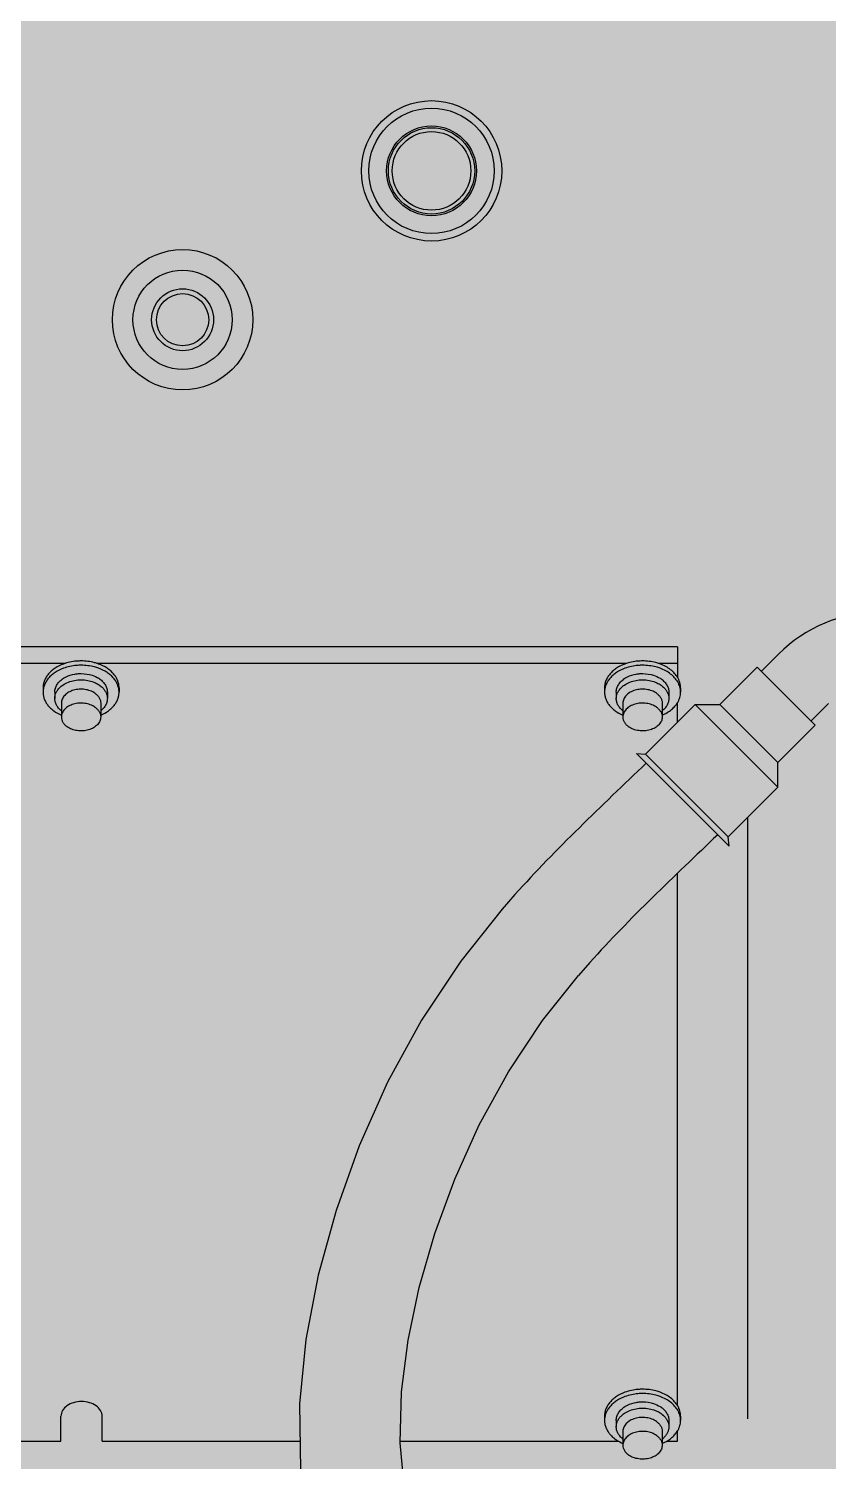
# Model space of a CAD drawing. Header units: millimetres. Extents: x -18489 to 17339, y -1599 to 10961.
# Drawn here: x -14603.08 to -14581.39, y 3028.14 to 3066.96 of the extents above; entities that cross this region are included whole.
import ezdxf

# ---------------------------------------------------------------- set-up
doc = ezdxf.new("R2010")
doc.units = ezdxf.units.MM
for name, color, linetype in [('188K-SM-03-F10-MECH-EQ-Y2257103$0$0 Xref', 8, 'Continuous'), ('188K-SM-03-F10-MECH-EQ-Y2257103$0$M-EQU-FOUNDATION', 8, 'Continuous'), ('188K-SM-03-F10-MECH-EQ-Y2257103$0$Micron CUP L10 HVAC EQU$0$M-MECH-EQU', 136, 'Continuous'), ('188K-SM-03-F10-MECH-EQ-Y2257103$0$Micron CUP L10 HVAC EQU$0$M-PHASE1 AREA', 252, 'Continuous')]:
    doc.layers.add(name, color=color, linetype=linetype)

# ---------------------------------------------------------------- blocks, each defined once
blk = doc.blocks.new('188K-SM-03-F10-MECH-EQ-Y2257103$0$Micron CUP L10 HVAC EQU$0$A$C0c53ceb0')
at = {"layer": '188K-SM-03-F10-MECH-EQ-Y2257103$0$Micron CUP L10 HVAC EQU$0$M-PHASE1 AREA'}
for p, q in [((15576.70587, 21327.94927), (15253.19667, 21327.94927)), ((15576.70587, 21327.94927), (15576.70587, 21319.5906)), ((15410.70064, 21323.46387), (15266.96227, 21323.46387)), ((15562.94027, 21323.46387), (15419.20189, 21323.46387)), ((15576.70587, 21323.46387), (15571.44152, 21323.46387)), ((15604.10932, 21326.0018), (15599.38704, 21321.27952)), ((15588.16456, 21312.29974), (15598.26568, 21322.40087)), ((15598.26568, 21322.40087), (15613.9646, 21306.70196)), ((15404.64338, 21316.82547), (15404.64338, 21315.65927)), ((15407.82138, 21315.65927), (15407.82138, 21313.95481)), ((15422.08116, 21315.65927), (15422.08116, 21313.95481)), ((15425.25916, 21316.82547), (15425.25916, 21315.65927)), ((15556.883, 21316.82547), (15556.883, 21315.65927)), ((15560.061, 21315.65927), (15560.061, 21313.95481)), ((15574.32078, 21315.65927), (15574.32078, 21313.95481)), ((15577.49878, 21316.82547), (15577.49878, 21315.65927)), ((15409.62288, 21312.6989), (15409.62288, 21308.93116)), ((15420.27965, 21312.6989), (15420.27965, 21308.93116)), ((15561.86251, 21312.6989), (15561.86251, 21308.93116)), ((15567.98024, 21298.84354), (15581.43645, 21312.29974)), ((15572.51928, 21312.6989), (15572.51928, 21308.93116)), ((15576.70587, 21307.56916), (15576.70587, 21312.89414)), ((15581.43645, 21312.29974), (15588.16456, 21312.29974)), ((15581.43645, 21312.29974), (15603.86347, 21289.87273)), ((15588.16456, 21312.29974), (15603.86347, 21296.60083)), ((15617.56553, 21312.54559), (15612.84324, 21307.82331)), ((15613.9646, 21306.70196), (15603.86347, 21296.60083)), ((15565.51327, 21299.06781), (15567.98024, 21298.84354)), ((15565.51327, 21299.06781), (15590.63153, 21273.94955)), ((15567.98024, 21298.84354), (15590.40726, 21276.41652)), ((15603.86347, 21289.87273), (15603.86347, 21296.60083)), ((15590.40726, 21276.41652), (15603.86347, 21289.87273)), ((15595.73582, 21118.74732), (15595.73582, 21281.74508)), ((15590.63153, 21273.94955), (15590.40726, 21276.41652)), ((15576.70587, 21122.23287), (15576.70587, 21266.61465)), ((15532.5945, 21260.81469), (15529.10374, 21256.86978)), ((15529.09959, 21256.86517), (15517.88164, 21242.79204)), ((15517.88164, 21242.79204), (15507.25511, 21226.80324)), ((15552.91595, 21242.42987), (15549.78264, 21238.88915)), ((15540.02212, 21226.6455), (15549.78681, 21238.89379)), ((15507.25511, 21226.80324), (15498.05177, 21209.9588)), ((15530.81511, 21212.80651), (15540.02212, 21226.6455)), ((15522.88875, 21198.36391), (15530.81511, 21212.80651)), ((15498.05177, 21209.9588), (15490.37189, 21192.68293)), ((15516.29428, 21183.69709), (15522.88875, 21198.36391)), ((15490.37189, 21192.68293), (15484.12823, 21175.19311)), ((15510.90167, 21168.9332), (15516.29428, 21183.69709)), ((15484.12823, 21175.19311), (15479.27019, 21157.69199)), ((15506.65315, 21154.31098), (15510.90167, 21168.9332)), ((15479.27019, 21157.69199), (15475.9111, 21140.24981)), ((15503.6172, 21140.0094), (15506.65315, 21154.31098)), ((15475.9111, 21140.24981), (15474.2137, 21122.76482)), ((15501.86729, 21126.06681), (15503.6172, 21140.0094)), ((15501.51215, 21112.27271), (15501.86729, 21126.06681)), ((15474.2137, 21122.76482), (15474.48068, 21104.78842)), ((15409.49601, 21112.64993), (15409.49601, 21119.46774)), ((15420.66025, 21112.64993), (15420.66025, 21119.46774)), ((15556.883, 21119.46774), (15556.883, 21118.30154)), ((15560.061, 21118.30154), (15560.061, 21116.59708)), ((15574.32078, 21118.30154), (15574.32078, 21116.59708)), ((15577.49878, 21119.46774), (15577.49878, 21118.30154)), ((15561.86251, 21115.34117), (15561.86251, 21111.57343)), ((15572.51928, 21115.34117), (15572.51928, 21111.57343)), ((15576.70587, 21112.64993), (15576.70587, 21115.53641)), ((15269.19151, 21112.64993), (15409.49601, 21112.64993)), ((15420.66025, 21112.64993), (15474.36392, 21112.64993)), ((15502.78908, 21098.4248), (15501.51215, 21112.27271)), ((15501.52186, 21112.64993), (15560.71103, 21112.64993)), ((15573.67076, 21112.64993), (15576.70587, 21112.64993))]:
    blk.add_line(p, q, dxfattribs=at)
for centre, radius in [((15509.97417, 21456.92433), 19.02995), ((15509.97417, 21456.92433), 17.00009), ((15509.97417, 21456.92433), 12.17917), ((15509.97417, 21456.92433), 11.69708), ((15509.97417, 21456.92433), 10.65677), ((15442.48127, 21416.58083), 19.02995), ((15442.48127, 21416.58083), 13.44783), ((15442.48127, 21416.58083), 8.39855), ((15442.48127, 21416.58083), 7.07914)]:
    blk.add_circle(centre, radius, dxfattribs=at)
for centre, radius, start, end in [((15631.35989, 21298.75123), 38.53814, 90, 135), ((15567.68875, 21311.71317), 12.33701, 69.7456247, 70.0637157), ((15416.10084, 21313.71598), 6.74451, 54.7555958, 57.5184151), ((15568.34046, 21313.71598), 6.74451, 54.7555958, 57.5184151), ((15413.2514, 21312.7298), 5.83906, 129.8408753, 132.6766715), ((15413.39515, 21312.56006), 6.06149, 128.88864, 129.8562715), ((15416.80552, 21312.89591), 5.61228, 45.6272029, 46.99343), ((15416.87046, 21312.96268), 5.51914, 45.2805899, 45.6243518), ((15565.49103, 21312.7298), 5.83906, 129.8408753, 132.6766715), ((15565.63477, 21312.56006), 6.06149, 128.88864, 129.8562715), ((15569.04514, 21312.89591), 5.61228, 45.6272029, 46.99343), ((15569.11008, 21312.96268), 5.51914, 45.2805899, 45.6243518), ((15568.34046, 21116.35825), 6.74451, 54.7555958, 57.5184151), ((15565.49103, 21115.37207), 5.83906, 129.8408753, 132.6766715), ((15565.63477, 21115.20233), 6.06149, 128.88864, 129.8562715), ((15569.04514, 21115.53818), 5.61228, 45.6272029, 46.99343), ((15569.11008, 21115.60495), 5.51914, 45.2805899, 45.6243518), ((15565.64179, 21117.99975), 6.07203, 229.7327654, 231.3009778), ((15568.89062, 21117.82012), 5.8377, 308.5389586, 313.6285733), ((15566.38519, 21122.65897), 11.52164, 244.948865, 246.842348), ((15568.00771, 21122.63237), 11.4928, 293.1588691, 296.1903204)]:
    blk.add_arc(centre, radius, start, end, dxfattribs=at)
for points, knots in [([(15410.18248, 21323.28732), (15409.3836, 21322.99253), (15408.24632, 21322.4345), (15406.94011, 21321.4478), (15406.12635, 21320.63557), (15405.47497, 21319.75079), (15404.99891, 21318.80884), (15404.70863, 21317.82764), (15404.64338, 21317.15696), (15404.64338, 21316.82547)], [0, 0, 0, 0, 0.282453329, 0.415182561, 0.541745185, 0.662447936, 0.77810747, 0.890044774, 1, 1, 1, 1]), ([(15414.95127, 21324.11425), (15414.53877, 21324.11425), (15412.922, 21324.04581), (15411.31336, 21323.70463), (15410.18248, 21323.28732)], [0, 0, 0, 0, 0.254957247, 1, 1, 1, 1]), ([(15414.95127, 21322.94805), (15414.53877, 21322.94805), (15412.922, 21322.8796), (15411.31336, 21322.53843), (15410.18248, 21322.12112)], [0, 0, 0, 0, 0.254957247, 1, 1, 1, 1]), ([(15419.72006, 21323.28732), (15419.3492, 21323.42417), (15417.80478, 21323.91109), (15416.17403, 21324.11425), (15414.95127, 21324.11425)], [0, 0, 0, 0, 0.244303598, 1, 1, 1, 1]), ([(15419.72006, 21322.12112), (15419.3492, 21322.25797), (15417.80478, 21322.74489), (15416.17403, 21322.94805), (15414.95127, 21322.94805)], [0, 0, 0, 0, 0.244303598, 1, 1, 1, 1]), ([(15425.25916, 21316.82547), (15425.25916, 21317.15696), (15425.19391, 21317.82764), (15424.90363, 21318.80884), (15424.42756, 21319.75079), (15423.77619, 21320.63557), (15422.96242, 21321.4478), (15421.65622, 21322.4345), (15420.51894, 21322.99253), (15419.72006, 21323.28732)], [0, 0, 0, 0, 0.109955226, 0.22189253, 0.337552064, 0.458254815, 0.584817439, 0.717546671, 1, 1, 1, 1]), ([(15562.4221, 21323.28732), (15561.62322, 21322.99253), (15560.48594, 21322.4345), (15559.17974, 21321.4478), (15558.36597, 21320.63557), (15557.7146, 21319.75079), (15557.23853, 21318.80884), (15556.94825, 21317.82764), (15556.883, 21317.15696), (15556.883, 21316.82547)], [0, 0, 0, 0, 0.282453329, 0.415182561, 0.541745185, 0.662447936, 0.77810747, 0.890044774, 1, 1, 1, 1]), ([(15567.19089, 21324.11425), (15566.77839, 21324.11425), (15565.16162, 21324.04581), (15563.55299, 21323.70463), (15562.4221, 21323.28732)], [0, 0, 0, 0, 0.254957247, 1, 1, 1, 1]), ([(15567.19089, 21322.94805), (15566.77839, 21322.94805), (15565.16162, 21322.8796), (15563.55299, 21322.53843), (15562.4221, 21322.12112)], [0, 0, 0, 0, 0.254957247, 1, 1, 1, 1]), ([(15571.89536, 21323.31086), (15571.52872, 21323.44384), (15570.00376, 21323.91677), (15568.39627, 21324.11425), (15567.19089, 21324.11425)], [0, 0, 0, 0, 0.244463998, 1, 1, 1, 1]), ([(15571.95968, 21322.12112), (15571.58883, 21322.25797), (15570.04441, 21322.74489), (15568.41365, 21322.94805), (15567.19089, 21322.94805)], [0, 0, 0, 0, 0.244303598, 1, 1, 1, 1]), ([(15576.72499, 21319.59616), (15576.49021, 21320.00013), (15575.91166, 21320.78116), (15574.80588, 21321.79278), (15573.47255, 21322.65113), (15572.48058, 21323.09511), (15571.95968, 21323.28732)], [0, 0, 0, 0, 0.228329103, 0.471045062, 0.728675928, 1, 1, 1, 1]), ([(15410.18248, 21322.12112), (15409.3836, 21321.82633), (15408.24632, 21321.26829), (15406.94011, 21320.28159), (15406.12635, 21319.46936), (15405.47497, 21318.58458), (15404.99891, 21317.64263), (15404.70863, 21316.66144), (15404.64338, 21315.99076), (15404.64338, 21315.65927)], [0, 0, 0, 0, 0.282453329, 0.415182561, 0.541745185, 0.662447936, 0.77810747, 0.890044774, 1, 1, 1, 1]), ([(15407.82139, 21315.65927), (15407.82137, 21316.01281), (15407.93155, 21316.73852), (15408.41139, 21317.75941), (15409.17578, 21318.67832), (15409.8271, 21319.18123), (15410.1842, 21319.40829)], [0, 0, 0, 0, 0.229878134, 0.469193344, 0.724849465, 1, 1, 1, 1]), ([(15410.1842, 21319.40829), (15410.40562, 21319.54907), (15411.36423, 21320.0845), (15412.43216, 21320.41347), (15413.25401, 21320.55593)], [0, 0, 0, 0, 0.23929935, 1, 1, 1, 1]), ([(15411.50923, 21318.36999), (15412.04795, 21318.57996), (15413.18866, 21318.89453), (15414.96207, 21319.04908), (15416.73481, 21318.89077), (15417.87439, 21318.57376), (15418.41228, 21318.36257)], [0, 0, 0, 0, 0.246137616, 0.500095833, 0.754005293, 1, 1, 1, 1]), ([(15413.25401, 21320.55593), (15413.58484, 21320.61327), (15414.91607, 21320.77333), (15416.28061, 21320.66591), (15417.25681, 21320.42999)], [0, 0, 0, 0, 0.250558288, 1, 1, 1, 1]), ([(15417.25681, 21320.42999), (15417.48181, 21320.37562), (15418.34075, 21320.13398), (15419.1654, 21319.76037), (15419.72283, 21319.40541)], [0, 0, 0, 0, 0.259403393, 1, 1, 1, 1]), ([(15425.25916, 21315.65927), (15425.25916, 21315.99076), (15425.19391, 21316.66144), (15424.90363, 21317.64263), (15424.42756, 21318.58458), (15423.77619, 21319.46936), (15422.96242, 21320.28159), (15421.65622, 21321.26829), (15420.51894, 21321.82633), (15419.72006, 21322.12112)], [0, 0, 0, 0, 0.109955226, 0.22189253, 0.337552064, 0.458254815, 0.584817439, 0.717546671, 1, 1, 1, 1]), ([(15419.99286, 21319.22421), (15420.31142, 21318.99895), (15420.89066, 21318.50691), (15421.56465, 21317.62917), (15421.98511, 21316.66777), (15422.08113, 21315.99028), (15422.08115, 21315.65927)], [0, 0, 0, 0, 0.273138985, 0.528101816, 0.76826059, 1, 1, 1, 1]), ([(15562.4221, 21322.12112), (15561.62322, 21321.82633), (15560.48594, 21321.26829), (15559.17974, 21320.28159), (15558.36597, 21319.46936), (15557.7146, 21318.58458), (15557.23853, 21317.64263), (15556.94825, 21316.66144), (15556.883, 21315.99076), (15556.883, 21315.65927)], [0, 0, 0, 0, 0.282453329, 0.415182561, 0.541745185, 0.662447936, 0.77810747, 0.890044774, 1, 1, 1, 1]), ([(15560.06101, 21315.65927), (15560.06099, 21316.01281), (15560.17118, 21316.73852), (15560.65102, 21317.75941), (15561.41541, 21318.67832), (15562.06672, 21319.18123), (15562.42382, 21319.40829)], [0, 0, 0, 0, 0.229878134, 0.469193344, 0.724849465, 1, 1, 1, 1]), ([(15562.42382, 21319.40829), (15562.64525, 21319.54907), (15563.60386, 21320.0845), (15564.67178, 21320.41347), (15565.49364, 21320.55593)], [0, 0, 0, 0, 0.23929935, 1, 1, 1, 1]), ([(15563.74885, 21318.36999), (15564.28757, 21318.57996), (15565.42828, 21318.89453), (15567.20169, 21319.04908), (15568.97443, 21318.89077), (15570.11401, 21318.57376), (15570.6519, 21318.36257)], [0, 0, 0, 0, 0.246137616, 0.500095833, 0.754005293, 1, 1, 1, 1]), ([(15565.49364, 21320.55593), (15565.82447, 21320.61327), (15567.1557, 21320.77333), (15568.52024, 21320.66591), (15569.49643, 21320.42999)], [0, 0, 0, 0, 0.250558288, 1, 1, 1, 1]), ([(15569.49643, 21320.42999), (15569.72143, 21320.37562), (15570.58037, 21320.13398), (15571.40502, 21319.76037), (15571.96246, 21319.40541)], [0, 0, 0, 0, 0.259403393, 1, 1, 1, 1]), ([(15576.72499, 21318.42995), (15576.49021, 21318.83393), (15575.91166, 21319.61496), (15574.80588, 21320.62658), (15573.47255, 21321.48493), (15572.48058, 21321.9289), (15571.95968, 21322.12112)], [0, 0, 0, 0, 0.228329103, 0.471045062, 0.728675928, 1, 1, 1, 1]), ([(15572.23249, 21319.22421), (15572.55105, 21318.99895), (15573.13028, 21318.50691), (15573.80428, 21317.62917), (15574.22473, 21316.66777), (15574.32076, 21315.99028), (15574.32077, 21315.65927)], [0, 0, 0, 0, 0.273138985, 0.528101816, 0.76826059, 1, 1, 1, 1]), ([(15577.49878, 21316.82547), (15577.49878, 21317.0625), (15577.46573, 21317.53943), (15577.31783, 21318.24607), (15577.07323, 21318.93863), (15576.85044, 21319.38031), (15576.72499, 21319.59616)], [0, 0, 0, 0, 0.244493334, 0.491275134, 0.742487277, 1, 1, 1, 1]), ([(15404.64338, 21315.65927), (15404.64338, 21315.34706), (15404.70113, 21314.7162), (15404.95842, 21313.79049), (15405.38129, 21312.89742), (15405.9615, 21312.05216), (15406.68881, 21311.2679), (15407.86063, 21310.30118), (15408.88869, 21309.73399), (15409.61454, 21309.42341)], [0, 0, 0, 0, 0.111041272, 0.223864441, 0.340057107, 0.460865279, 0.587115231, 0.719198405, 1, 1, 1, 1]), ([(15407.82139, 21313.95481), (15407.82137, 21314.23026), (15407.88708, 21314.79025), (15408.17757, 21315.59969), (15408.64961, 21316.36125), (15409.06382, 21316.81096), (15409.29333, 21317.02263)], [0, 0, 0, 0, 0.236311373, 0.47868463, 0.732142065, 1, 1, 1, 1]), ([(15409.5897, 21317.27813), (15409.7277, 21317.38944), (15410.32195, 21317.82768), (15410.98702, 21318.16645), (15411.50923, 21318.36999)], [0, 0, 0, 0, 0.240318239, 1, 1, 1, 1]), ([(15418.71901, 21315.36309), (15418.33301, 21315.63603), (15417.45018, 21316.0873), (15415.98362, 21316.44948), (15414.43269, 21316.50229), (15412.92452, 21316.24119), (15411.77827, 21315.76732), (15411.00234, 21315.24871), (15410.51626, 21314.81175), (15410.12513, 21314.32784), (15409.83806, 21313.8067), (15409.66244, 21313.25975), (15409.6229, 21312.88418), (15409.62289, 21312.6989)], [0, 0, 0, 0, 0.127053078, 0.263099053, 0.403097074, 0.541096162, 0.67159514, 0.73291269, 0.791219579, 0.846585546, 0.899365164, 0.950204551, 1, 1, 1, 1]), ([(15418.41228, 21318.36257), (15418.5557, 21318.30627), (15419.10599, 21318.0725), (15419.6305, 21317.77599), (15419.99286, 21317.51976)], [0, 0, 0, 0, 0.257701899, 1, 1, 1, 1]), ([(15418.71901, 21315.36309), (15418.95707, 21315.19475), (15419.38995, 21314.82703), (15419.89367, 21314.17108), (15420.20787, 21313.45259), (15420.27966, 21312.94628), (15420.27964, 21312.6989)], [0, 0, 0, 0, 0.273135441, 0.528102832, 0.768261134, 1, 1, 1, 1]), ([(15419.99286, 21317.51976), (15420.04999, 21317.47936), (15420.27204, 21317.31693), (15420.48354, 21317.13997), (15420.63355, 21317.00003)], [0, 0, 0, 0, 0.254324237, 1, 1, 1, 1]), ([(15420.288, 21309.42341), (15421.01384, 21309.73399), (15422.0419, 21310.30118), (15423.21373, 21311.2679), (15423.94104, 21312.05216), (15424.52125, 21312.89742), (15424.94411, 21313.79049), (15425.20141, 21314.7162), (15425.25916, 21315.34706), (15425.25916, 21315.65927)], [0, 0, 0, 0, 0.280801595, 0.412884769, 0.539134721, 0.659942893, 0.776135559, 0.888958728, 1, 1, 1, 1]), ([(15420.75392, 21316.88437), (15420.96203, 21316.67828), (15421.33679, 21316.24298), (15421.76165, 21315.51462), (15422.02234, 21314.74565), (15422.08113, 21314.21583), (15422.08115, 21313.95481)], [0, 0, 0, 0, 0.266460067, 0.519561979, 0.762529675, 1, 1, 1, 1]), ([(15556.883, 21315.65927), (15556.883, 21315.34706), (15556.94075, 21314.7162), (15557.19805, 21313.79049), (15557.62091, 21312.89742), (15558.20112, 21312.05216), (15558.92843, 21311.2679), (15560.10026, 21310.30118), (15561.12832, 21309.73399), (15561.85416, 21309.42341)], [0, 0, 0, 0, 0.111041272, 0.223864441, 0.340057107, 0.460865279, 0.587115231, 0.719198405, 1, 1, 1, 1]), ([(15560.06101, 21313.95481), (15560.061, 21314.23026), (15560.12671, 21314.79025), (15560.41719, 21315.59969), (15560.88923, 21316.36125), (15561.30344, 21316.81096), (15561.53296, 21317.02263)], [0, 0, 0, 0, 0.236311373, 0.47868463, 0.732142065, 1, 1, 1, 1]), ([(15561.82932, 21317.27813), (15561.96732, 21317.38944), (15562.56157, 21317.82768), (15563.22664, 21318.16645), (15563.74885, 21318.36999)], [0, 0, 0, 0, 0.240318239, 1, 1, 1, 1]), ([(15570.95863, 21315.36309), (15570.57264, 21315.63603), (15569.6898, 21316.0873), (15568.22324, 21316.44948), (15566.67232, 21316.50229), (15565.16414, 21316.24119), (15564.0179, 21315.76732), (15563.24197, 21315.24871), (15562.75588, 21314.81175), (15562.36475, 21314.32784), (15562.07769, 21313.8067), (15561.90206, 21313.25975), (15561.86253, 21312.88418), (15561.86252, 21312.6989)], [0, 0, 0, 0, 0.127053078, 0.263099053, 0.403097074, 0.541096162, 0.67159514, 0.73291269, 0.791219579, 0.846585546, 0.899365164, 0.950204551, 1, 1, 1, 1]), ([(15570.6519, 21318.36257), (15570.79532, 21318.30627), (15571.34562, 21318.0725), (15571.87012, 21317.77599), (15572.23249, 21317.51976)], [0, 0, 0, 0, 0.257701899, 1, 1, 1, 1]), ([(15570.95863, 21315.36309), (15571.1967, 21315.19475), (15571.62958, 21314.82703), (15572.13329, 21314.17108), (15572.44749, 21313.45259), (15572.51929, 21312.94628), (15572.51927, 21312.6989)], [0, 0, 0, 0, 0.273135441, 0.528102832, 0.768261134, 1, 1, 1, 1]), ([(15572.23249, 21317.51976), (15572.28961, 21317.47936), (15572.51166, 21317.31693), (15572.72317, 21317.13997), (15572.87318, 21317.00003)], [0, 0, 0, 0, 0.254324237, 1, 1, 1, 1]), ([(15572.99354, 21316.88437), (15573.20166, 21316.67828), (15573.57642, 21316.24298), (15574.00128, 21315.51462), (15574.26196, 21314.74565), (15574.32076, 21314.21583), (15574.32077, 21313.95481)], [0, 0, 0, 0, 0.266460067, 0.519561979, 0.762529675, 1, 1, 1, 1]), ([(15577.49878, 21315.65927), (15577.49878, 21315.8963), (15577.46573, 21316.37322), (15577.31783, 21317.07986), (15577.07323, 21317.77242), (15576.85044, 21318.2141), (15576.72499, 21318.42995)], [0, 0, 0, 0, 0.244493334, 0.491275134, 0.742487277, 1, 1, 1, 1]), ([(15576.72499, 21312.88858), (15576.85044, 21313.10443), (15577.07323, 21313.54611), (15577.31783, 21314.23867), (15577.46573, 21314.94531), (15577.49878, 21315.42223), (15577.49878, 21315.65927)], [0, 0, 0, 0, 0.257512723, 0.508724866, 0.755506666, 1, 1, 1, 1]), ([(15409.60575, 21310.61862), (15409.33063, 21310.83905), (15408.83215, 21311.31368), (15408.25797, 21312.13875), (15407.90222, 21313.02879), (15407.8214, 21313.6502), (15407.82139, 21313.95481)], [0, 0, 0, 0, 0.27071122, 0.524907514, 0.766088143, 1, 1, 1, 1]), ([(15418.71901, 21311.59535), (15418.33301, 21311.86829), (15417.45018, 21312.31956), (15415.98362, 21312.68175), (15414.43269, 21312.73455), (15412.92452, 21312.47345), (15411.77827, 21311.99958), (15411.00234, 21311.48097), (15410.51626, 21311.04401), (15410.12513, 21310.5601), (15409.83806, 21310.03896), (15409.66244, 21309.49201), (15409.6229, 21309.11644), (15409.62289, 21308.93116)], [0, 0, 0, 0, 0.127053078, 0.263099053, 0.403097074, 0.541096163, 0.67159514, 0.73291269, 0.79121958, 0.846585546, 0.899365164, 0.950204551, 1, 1, 1, 1]), ([(15418.71901, 21311.59535), (15418.95707, 21311.42702), (15419.38995, 21311.0593), (15419.89367, 21310.40334), (15420.20787, 21309.68485), (15420.27966, 21309.17854), (15420.27964, 21308.93116)], [0, 0, 0, 0, 0.27313544, 0.528102832, 0.768261134, 1, 1, 1, 1]), ([(15422.08115, 21313.95481), (15422.08116, 21313.64941), (15421.99987, 21313.02633), (15421.6423, 21312.1341), (15421.06522, 21311.30749), (15420.56449, 21310.83225), (15420.28815, 21310.61169)], [0, 0, 0, 0, 0.233858872, 0.475016731, 0.729262571, 1, 1, 1, 1]), ([(15561.84538, 21310.61862), (15561.57025, 21310.83905), (15561.07178, 21311.31368), (15560.4976, 21312.13875), (15560.14184, 21313.02879), (15560.06103, 21313.6502), (15560.06101, 21313.95481)], [0, 0, 0, 0, 0.27071122, 0.524907514, 0.766088143, 1, 1, 1, 1]), ([(15570.95863, 21311.59535), (15570.57264, 21311.86829), (15569.6898, 21312.31956), (15568.22324, 21312.68175), (15566.67232, 21312.73455), (15565.16414, 21312.47345), (15564.0179, 21311.99958), (15563.24197, 21311.48097), (15562.75588, 21311.04401), (15562.36475, 21310.5601), (15562.07769, 21310.03896), (15561.90206, 21309.49201), (15561.86253, 21309.11644), (15561.86252, 21308.93116)], [0, 0, 0, 0, 0.127053078, 0.263099053, 0.403097074, 0.541096163, 0.67159514, 0.73291269, 0.79121958, 0.846585546, 0.899365164, 0.950204551, 1, 1, 1, 1]), ([(15570.95863, 21311.59535), (15571.1967, 21311.42702), (15571.62958, 21311.0593), (15572.13329, 21310.40334), (15572.44749, 21309.68485), (15572.51929, 21309.17854), (15572.51927, 21308.93116)], [0, 0, 0, 0, 0.27313544, 0.528102832, 0.768261134, 1, 1, 1, 1]), ([(15572.52762, 21309.42341), (15572.98504, 21309.61913), (15573.85492, 21310.05835), (15575.023, 21310.87344), (15575.99647, 21311.81097), (15576.51194, 21312.522), (15576.72499, 21312.88858)], [0, 0, 0, 0, 0.269931631, 0.526826294, 0.769963352, 1, 1, 1, 1]), ([(15574.32077, 21313.95481), (15574.32079, 21313.64941), (15574.23949, 21313.02633), (15573.88193, 21312.1341), (15573.30484, 21311.30749), (15572.80412, 21310.83225), (15572.52778, 21310.61169)], [0, 0, 0, 0, 0.233858872, 0.475016731, 0.729262571, 1, 1, 1, 1]), ([(15409.62289, 21308.93116), (15409.62287, 21308.68378), (15409.69467, 21308.17747), (15410.00887, 21307.45898), (15410.51258, 21306.80303), (15410.94546, 21306.43531), (15411.18353, 21306.26697)], [0, 0, 0, 0, 0.231738866, 0.471897168, 0.72686456, 1, 1, 1, 1]), ([(15420.27964, 21308.93116), (15420.27963, 21308.74588), (15420.2401, 21308.37031), (15420.06447, 21307.82336), (15419.77741, 21307.30222), (15419.38628, 21306.81832), (15418.90019, 21306.38135), (15418.12426, 21305.86274), (15416.97802, 21305.38887), (15415.46984, 21305.12777), (15413.91892, 21305.18058), (15412.45236, 21305.54276), (15411.56952, 21305.99403), (15411.18353, 21306.26697)], [0, 0, 0, 0, 0.049795449, 0.100634836, 0.153414454, 0.20878042, 0.26708731, 0.32840486, 0.458903838, 0.596902926, 0.736900947, 0.872946922, 1, 1, 1, 1]), ([(15561.86252, 21308.93116), (15561.8625, 21308.68378), (15561.93429, 21308.17747), (15562.24849, 21307.45898), (15562.75221, 21306.80303), (15563.18509, 21306.43531), (15563.42315, 21306.26697)], [0, 0, 0, 0, 0.231738866, 0.471897168, 0.72686456, 1, 1, 1, 1]), ([(15572.51927, 21308.93116), (15572.51926, 21308.74588), (15572.47972, 21308.37031), (15572.3041, 21307.82336), (15572.01703, 21307.30222), (15571.6259, 21306.81832), (15571.13982, 21306.38135), (15570.36389, 21305.86274), (15569.21764, 21305.38887), (15567.70947, 21305.12777), (15566.15854, 21305.18058), (15564.69198, 21305.54276), (15563.80915, 21305.99403), (15563.42315, 21306.26697)], [0, 0, 0, 0, 0.049795449, 0.100634836, 0.153414454, 0.208780421, 0.26708731, 0.32840486, 0.458903838, 0.596902926, 0.736900947, 0.872946922, 1, 1, 1, 1]), ([(15562.4221, 21125.92959), (15561.62322, 21125.6348), (15560.48594, 21125.07677), (15559.17974, 21124.09007), (15558.36597, 21123.27784), (15557.7146, 21122.39306), (15557.23853, 21121.45111), (15556.94825, 21120.46991), (15556.883, 21119.79923), (15556.883, 21119.46774)], [0, 0, 0, 0, 0.282453329, 0.415182561, 0.541745185, 0.662447936, 0.77810747, 0.890044774, 1, 1, 1, 1]), ([(15562.4221, 21124.76339), (15561.62322, 21124.4686), (15560.48594, 21123.91056), (15559.17974, 21122.92386), (15558.36597, 21122.11163), (15557.7146, 21121.22685), (15557.23853, 21120.2849), (15556.94825, 21119.30371), (15556.883, 21118.63303), (15556.883, 21118.30154)], [0, 0, 0, 0, 0.282453329, 0.415182561, 0.541745185, 0.662447936, 0.77810747, 0.890044774, 1, 1, 1, 1]), ([(15567.19089, 21126.75652), (15566.77839, 21126.75652), (15565.16162, 21126.68808), (15563.55299, 21126.3469), (15562.4221, 21125.92959)], [0, 0, 0, 0, 0.254957247, 1, 1, 1, 1]), ([(15567.19089, 21125.59032), (15566.77839, 21125.59032), (15565.16162, 21125.52187), (15563.55299, 21125.1807), (15562.4221, 21124.76339)], [0, 0, 0, 0, 0.254957247, 1, 1, 1, 1]), ([(15571.95968, 21125.92959), (15571.58883, 21126.06644), (15570.04441, 21126.55336), (15568.41365, 21126.75652), (15567.19089, 21126.75652)], [0, 0, 0, 0, 0.244303598, 1, 1, 1, 1]), ([(15571.95968, 21124.76339), (15571.58883, 21124.90024), (15570.04441, 21125.38716), (15568.41365, 21125.59032), (15567.19089, 21125.59032)], [0, 0, 0, 0, 0.244303598, 1, 1, 1, 1]), ([(15576.72499, 21122.23843), (15576.49021, 21122.6424), (15575.91166, 21123.42343), (15574.80588, 21124.43505), (15573.47255, 21125.2934), (15572.48058, 21125.73738), (15571.95968, 21125.92959)], [0, 0, 0, 0, 0.228329103, 0.471045062, 0.728675928, 1, 1, 1, 1]), ([(15576.72499, 21121.07222), (15576.49021, 21121.4762), (15575.91166, 21122.25723), (15574.80588, 21123.26885), (15573.47255, 21124.1272), (15572.48058, 21124.57117), (15571.95968, 21124.76339)], [0, 0, 0, 0, 0.228329103, 0.471045062, 0.728675928, 1, 1, 1, 1]), ([(15420.66025, 21119.46774), (15420.66025, 21119.99085), (15420.32056, 21121.11438), (15419.01983, 21122.40062), (15417.19152, 21123.22689), (15415.07813, 21123.51238), (15412.96475, 21123.22689), (15411.13643, 21122.40062), (15409.83571, 21121.11438), (15409.49601, 21119.99085), (15409.49601, 21119.46774)], [0, 0, 0, 0, 0.104746837, 0.222329114, 0.356016419, 0.5, 0.643983581, 0.777670886, 0.895253162, 1, 1, 1, 1]), ([(15560.06101, 21118.30154), (15560.06099, 21118.65508), (15560.17118, 21119.38079), (15560.65102, 21120.40168), (15561.41541, 21121.32059), (15562.06672, 21121.8235), (15562.42382, 21122.05056)], [0, 0, 0, 0, 0.229878134, 0.469193344, 0.724849465, 1, 1, 1, 1]), ([(15561.82932, 21119.9204), (15561.96732, 21120.03171), (15562.56157, 21120.46995), (15563.22664, 21120.80872), (15563.74885, 21121.01226)], [0, 0, 0, 0, 0.240318239, 1, 1, 1, 1]), ([(15562.42382, 21122.05056), (15562.64525, 21122.19134), (15563.60386, 21122.72677), (15564.67178, 21123.05574), (15565.49364, 21123.1982)], [0, 0, 0, 0, 0.23929935, 1, 1, 1, 1]), ([(15563.74885, 21121.01226), (15564.28757, 21121.22223), (15565.42828, 21121.5368), (15567.20169, 21121.69135), (15568.97443, 21121.53304), (15570.11401, 21121.21603), (15570.6519, 21121.00484)], [0, 0, 0, 0, 0.246137616, 0.500095833, 0.754005293, 1, 1, 1, 1]), ([(15565.49364, 21123.1982), (15565.82447, 21123.25554), (15567.1557, 21123.4156), (15568.52024, 21123.30818), (15569.49643, 21123.07226)], [0, 0, 0, 0, 0.250558288, 1, 1, 1, 1]), ([(15569.49643, 21123.07226), (15569.72143, 21123.01789), (15570.58037, 21122.77625), (15571.40502, 21122.40264), (15571.96246, 21122.04768)], [0, 0, 0, 0, 0.259403393, 1, 1, 1, 1]), ([(15570.6519, 21121.00484), (15570.79532, 21120.94854), (15571.34562, 21120.71477), (15571.87012, 21120.41826), (15572.23249, 21120.16203)], [0, 0, 0, 0, 0.257701899, 1, 1, 1, 1]), ([(15572.23249, 21121.86648), (15572.55105, 21121.64122), (15573.13028, 21121.14918), (15573.80428, 21120.27144), (15574.22473, 21119.31004), (15574.32076, 21118.63255), (15574.32077, 21118.30154)], [0, 0, 0, 0, 0.273138985, 0.528101816, 0.76826059, 1, 1, 1, 1]), ([(15577.49878, 21119.46774), (15577.49878, 21119.70477), (15577.46573, 21120.1817), (15577.31783, 21120.88834), (15577.07323, 21121.5809), (15576.85044, 21122.02258), (15576.72499, 21122.23843)], [0, 0, 0, 0, 0.244493334, 0.491275134, 0.742487277, 1, 1, 1, 1]), ([(15577.49878, 21118.30154), (15577.49878, 21118.53857), (15577.46573, 21119.01549), (15577.31783, 21119.72213), (15577.07323, 21120.41469), (15576.85044, 21120.85637), (15576.72499, 21121.07222)], [0, 0, 0, 0, 0.244493334, 0.491275134, 0.742487277, 1, 1, 1, 1]), ([(15556.883, 21118.30154), (15556.883, 21118.0015), (15556.93627, 21117.39568), (15557.1738, 21116.50514), (15557.56465, 21115.64348), (15558.10183, 21114.82427), (15558.77658, 21114.0594), (15559.86601, 21113.1087), (15560.8264, 21112.53914), (15561.50662, 21112.22117)], [0, 0, 0, 0, 0.11174478, 0.225149291, 0.341705381, 0.462607147, 0.588678042, 0.720351669, 1, 1, 1, 1]), ([(15560.06101, 21116.59708), (15560.061, 21116.87253), (15560.12671, 21117.43252), (15560.41719, 21118.24196), (15560.88923, 21119.00352), (15561.30344, 21119.45323), (15561.53296, 21119.6649)], [0, 0, 0, 0, 0.236311373, 0.47868463, 0.732142065, 1, 1, 1, 1]), ([(15570.95863, 21118.00536), (15570.57264, 21118.2783), (15569.6898, 21118.72957), (15568.22324, 21119.09175), (15566.67232, 21119.14456), (15565.16414, 21118.88346), (15564.0179, 21118.40959), (15563.24197, 21117.89098), (15562.75588, 21117.45402), (15562.36475, 21116.97011), (15562.07769, 21116.44897), (15561.90206, 21115.90202), (15561.86253, 21115.52645), (15561.86252, 21115.34117)], [0, 0, 0, 0, 0.127053078, 0.263099053, 0.403097074, 0.541096162, 0.67159514, 0.73291269, 0.791219579, 0.846585546, 0.899365164, 0.950204551, 1, 1, 1, 1]), ([(15570.95863, 21118.00536), (15571.1967, 21117.83702), (15571.62958, 21117.4693), (15572.13329, 21116.81335), (15572.44749, 21116.09486), (15572.51929, 21115.58855), (15572.51927, 21115.34117)], [0, 0, 0, 0, 0.273135441, 0.528102832, 0.768261134, 1, 1, 1, 1]), ([(15572.23249, 21120.16203), (15572.28961, 21120.12163), (15572.51166, 21119.9592), (15572.72317, 21119.78224), (15572.87318, 21119.6423)], [0, 0, 0, 0, 0.254324237, 1, 1, 1, 1]), ([(15572.99354, 21119.52664), (15573.20166, 21119.32055), (15573.57642, 21118.88525), (15574.00128, 21118.15689), (15574.26196, 21117.38792), (15574.32076, 21116.8581), (15574.32077, 21116.59708)], [0, 0, 0, 0, 0.266460067, 0.519561979, 0.762529675, 1, 1, 1, 1]), ([(15576.72499, 21115.53085), (15576.85044, 21115.7467), (15577.07323, 21116.18838), (15577.31783, 21116.88094), (15577.46573, 21117.58758), (15577.49878, 21118.0645), (15577.49878, 21118.30154)], [0, 0, 0, 0, 0.257512723, 0.508724866, 0.755506666, 1, 1, 1, 1]), ([(15561.71711, 21113.36656), (15561.46058, 21113.58389), (15560.99655, 21114.04924), (15560.46437, 21114.8495), (15560.13556, 21115.70744), (15560.06103, 21116.30416), (15560.06101, 21116.59708)], [0, 0, 0, 0, 0.269589268, 0.523473206, 0.765125106, 1, 1, 1, 1]), ([(15570.95863, 21114.23762), (15570.57264, 21114.51056), (15569.6898, 21114.96183), (15568.22324, 21115.32402), (15566.67232, 21115.37682), (15565.16414, 21115.11573), (15564.0179, 21114.64185), (15563.24197, 21114.12324), (15562.75588, 21113.68628), (15562.36475, 21113.20237), (15562.07769, 21112.68123), (15561.90206, 21112.13428), (15561.86253, 21111.75871), (15561.86252, 21111.57343)], [0, 0, 0, 0, 0.127053078, 0.263099053, 0.403097074, 0.541096163, 0.67159514, 0.73291269, 0.791219579, 0.846585546, 0.899365164, 0.950204551, 1, 1, 1, 1]), ([(15570.95863, 21114.23762), (15571.1967, 21114.06929), (15571.62958, 21113.70157), (15572.13329, 21113.04561), (15572.44749, 21112.32712), (15572.51929, 21111.82081), (15572.51927, 21111.57343)], [0, 0, 0, 0, 0.27313544, 0.528102832, 0.768261134, 1, 1, 1, 1]), ([(15574.32077, 21116.59708), (15574.32079, 21116.3285), (15574.25839, 21115.78289), (15573.9823, 21114.99266), (15573.53299, 21114.24676), (15573.13775, 21113.80374), (15572.91852, 21113.59463)], [0, 0, 0, 0, 0.236865489, 0.479520859, 0.732808027, 1, 1, 1, 1]), ([(15573.08011, 21112.3195), (15573.47517, 21112.51397), (15574.22592, 21112.94021), (15575.23408, 21113.70336), (15576.07978, 21114.56181), (15576.53381, 21115.20189), (15576.72499, 21115.53085)], [0, 0, 0, 0, 0.268332212, 0.524486576, 0.768135983, 1, 1, 1, 1]), ([(15561.86252, 21111.57343), (15561.8625, 21111.32605), (15561.93429, 21110.81974), (15562.24849, 21110.10125), (15562.75221, 21109.4453), (15563.18509, 21109.07758), (15563.42315, 21108.90924)], [0, 0, 0, 0, 0.231738866, 0.471897168, 0.72686456, 1, 1, 1, 1]), ([(15572.51927, 21111.57343), (15572.51926, 21111.38815), (15572.47972, 21111.01258), (15572.3041, 21110.46563), (15572.01703, 21109.94449), (15571.6259, 21109.46059), (15571.13982, 21109.02362), (15570.36389, 21108.50501), (15569.21764, 21108.03114), (15567.70947, 21107.77004), (15566.15854, 21107.82285), (15564.69198, 21108.18503), (15563.80915, 21108.6363), (15563.42315, 21108.90924)], [0, 0, 0, 0, 0.049795449, 0.100634836, 0.153414454, 0.20878042, 0.26708731, 0.32840486, 0.458903838, 0.596902926, 0.736900947, 0.872946922, 1, 1, 1, 1])]:
    blk.add_open_spline(points, degree=3, knots=knots, dxfattribs=at)
for points in [[(15568.18419, 21296.39697), (15556.05971, 21284.80343), (15543.82265, 21273.27836), (15532.5947, 21260.81455)], [(15587.56719, 21277.01392), (15575.77426, 21265.73412), (15563.83804, 21254.55486), (15552.916, 21242.42984)]]:
    blk.add_open_spline(points, degree=3, dxfattribs=at)
blk = doc.blocks.new('188K-SM-03-F10-MECH-EQ-Y2257103$0$Micron CUP L10 HVAC EQU')
at = {"layer": '188K-SM-03-F10-MECH-EQ-Y2257103$0$Micron CUP L10 HVAC EQU$0$M-MECH-EQU'}
blk.add_blockref('188K-SM-03-F10-MECH-EQ-Y2257103$0$Micron CUP L10 HVAC EQU$0$A$C0c53ceb0', (-206166.7, 2082.18), dxfattribs=at)
blk = doc.blocks.new('188K-SM-03-F10-MECH-EQ-Y2257103')
at = {"layer": '188K-SM-03-F10-MECH-EQ-Y2257103$0$M-EQU-FOUNDATION'}
h = blk.add_hatch(dxfattribs=at)
h.set_pattern_fill('AR-CONC', color=256, scale=0.1)
h.set_pattern_definition([(50, (4473.521, 709.199), (18.218467, -1.593909), [1.905, -20.955]), (355, (4473.521, 709.2), (-3.524342, 19.105685), [1.524, -16.764058]), (100.45144, (4475.04, 709.066), (14.694125, 17.511775), [1.619001, -17.809024]), (46.1842, (4473.521, 714.28), (27.107904, -4.204233), [2.8575, -31.4325]), (96.63556, (4475.78, 713.93), (23.740413, 24.742612), [2.428502, -26.71356]), (351.18415, (4473.52, 714.28), (23.740413, 24.742612), [2.285997, -25.145973]), (21, (4476.061, 713.009), (15.161439, -10.22652), [1.905, -20.955]), (326, (4476.061, 713.01), (6.180203, 18.418797), [1.524, -16.764]), (71.45144, (4477.325, 712.157), (21.341642, 8.192277), [1.619001, -17.808994]), (37.5, (4473.5214, 709.199), (0.3088603, 8.4555039), [0, -16.5608, 0, -17.018, 0, -16.8275]), (7.5, (4473.521, 709.199), (6.6819663, 10.0180575), [0, -9.7028, 0, -16.1798, 0, -6.4135]), (327.5, (4467.857, 709.199), (13.5590595, -0.5728744), [0, -6.35, 0, -19.812, 0, -26.289]), (317.5, (4465.317, 709.199), (14.812918, 2.542649), [0, -8.255, 0, -13.1572, 0, -18.669])])
h.paths.add_polyline_path([(-14928.149, 5602.459), (-14278.149, 5602.459), (-14278.149, 1902.459), (-14928.149, 1902.459)], flags=16)
h.paths.add_polyline_path([(-14933.149, 5607.459), (-14273.149, 5607.459), (-14273.149, 1897.459), (-14933.149, 1897.459)])
h = blk.add_hatch(dxfattribs=at)
h.set_pattern_fill('AR-CONC', color=256, scale=0.3)
h.set_pattern_definition([(50, (4473.52, 709.2), (54.6554, -4.78173), [5.715, -62.865]), (355, (4473.52, 709.2), (-10.57303, 57.31705), [4.572, -50.29218]), (100.45144, (4478.076, 708.8), (44.08237, 52.53533), [4.857, -53.42707]), (46.1842, (4473.52, 724.44), (81.32371, -12.6127), [8.5725, -94.2975]), (96.63556, (4480.3, 723.39), (71.22124, 74.22784), [7.2855, -80.14068]), (351.18415, (4473.52, 724.44), (71.22124, 74.22784), [6.858, -75.43792]), (21, (4481.14, 720.63), (45.48432, -30.67956), [5.715, -62.865]), (326, (4481.14, 720.63), (18.54061, 55.25639), [4.572, -50.292]), (71.45144, (4484.93, 718.07), (64.02493, 24.57683), [4.857, -53.42698]), (37.5, (4473.521, 709.2), (0.926581, 25.366512), [0, -49.6824, 0, -51.054, 0, -50.4825]), (7.5, (4473.52, 709.2), (20.0459, 30.054172), [0, -29.1084, 0, -48.5394, 0, -19.2405]), (327.5, (4456.529, 709.2), (40.677179, -1.718623), [0, -19.05, 0, -59.436, 0, -78.867]), (317.5, (4448.91, 709.2), (44.438754, 7.62795), [0, -24.765, 0, -39.4716, 0, -56.007])])
h.paths.add_polyline_path([(-14918.149, 5592.459), (-14288.149, 5592.459), (-14288.149, 1912.459), (-14918.149, 1912.459)])
at = {"layer": '188K-SM-03-F10-MECH-EQ-Y2257103$0$0 Xref', "xscale": 0.1, "yscale": 0.1, "zscale": 0.1}
blk.add_blockref('188K-SM-03-F10-MECH-EQ-Y2257103$0$Micron CUP L10 HVAC EQU', (4473.521, 709.199), dxfattribs=at)

msp = doc.modelspace()

# ---------------------------------------------------------------- block references
msp.add_blockref('188K-SM-03-F10-MECH-EQ-Y2257103', (0, 0))

doc.saveas('drawing.dxf')
